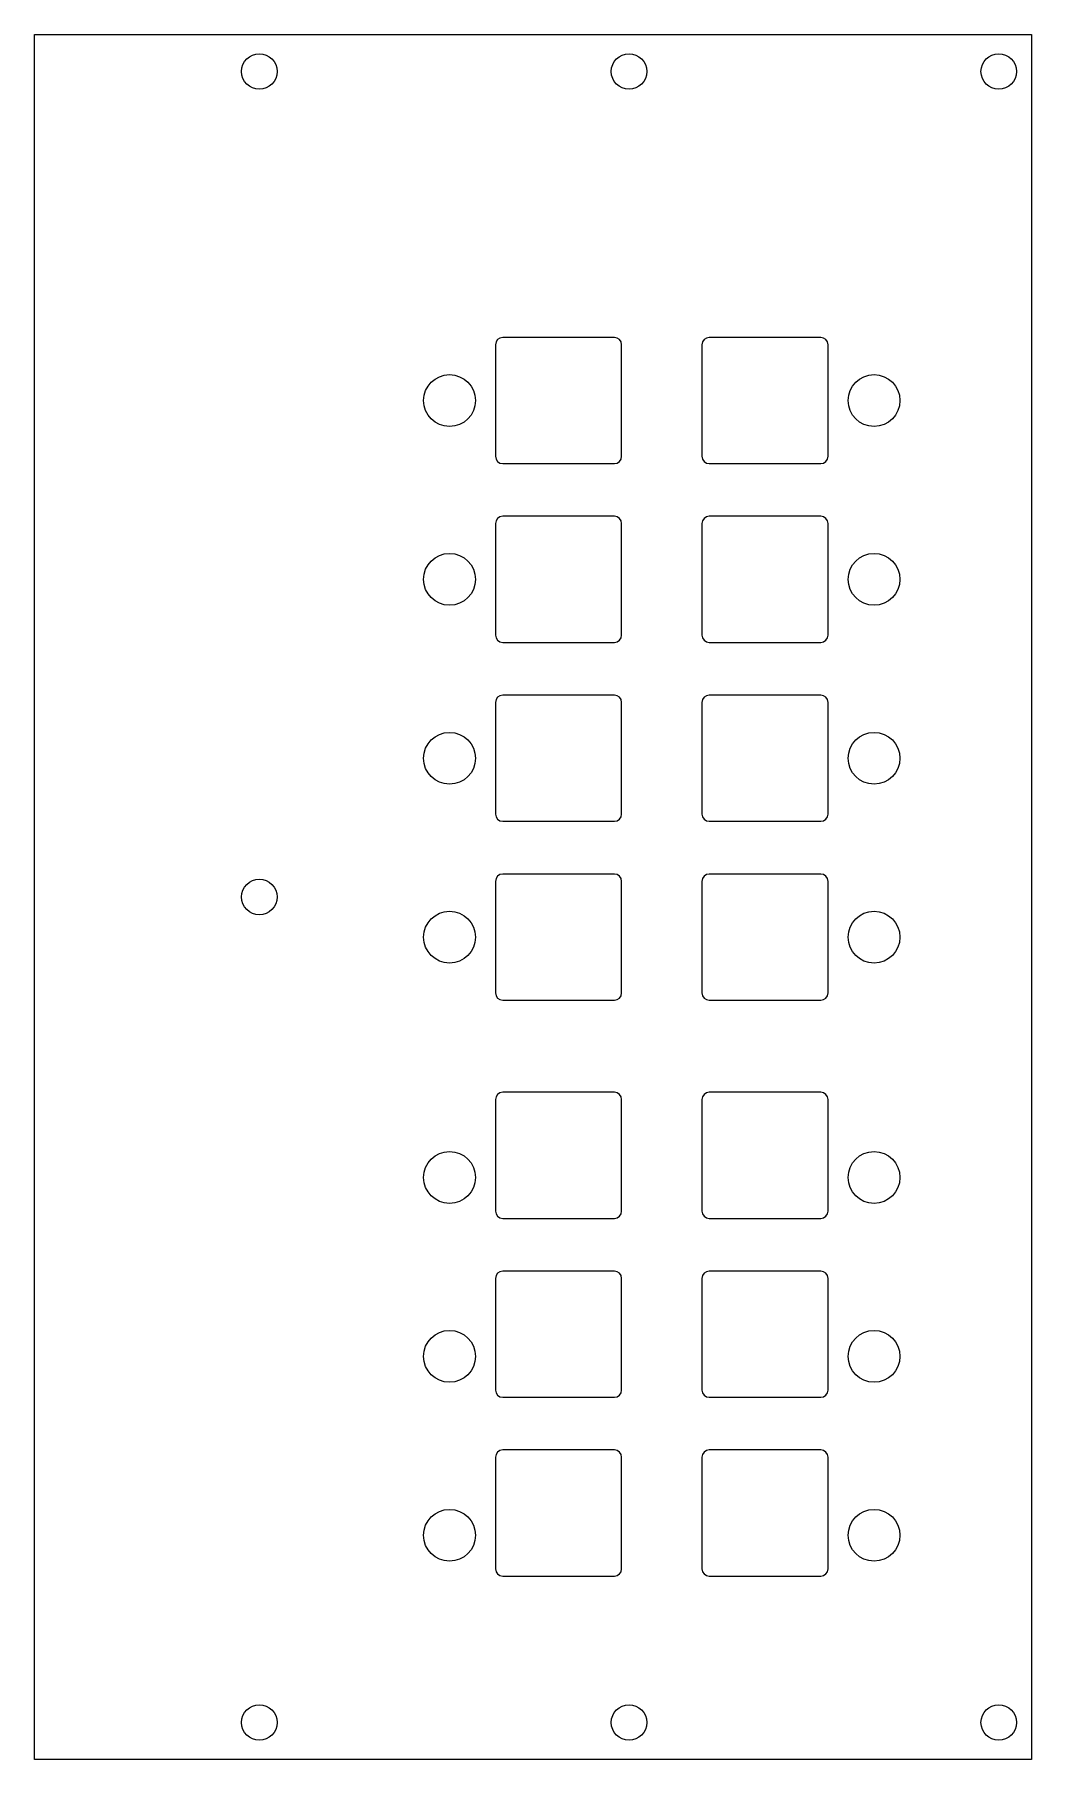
# Model space of a CAD drawing. Extents: x -62 to 40, y -141 to 37.
import ezdxf

# ---------------------------------------------------------------- set-up
doc = ezdxf.new("R2010")
doc.units = 0
doc.layers.get('0').update_dxf_attribs({"linetype": 'CONTINUOUS'})

msp = doc.modelspace()

# ---------------------------------------------------------------- linework, layer by layer
at = {"color": 7, "linetype": 'CONTINUOUS'}
for p, q in [((-62.43, -140.66), (-62.43, 37.14)), ((-62.43, 37.14), (40.31, 37.14)), ((40.31, 37.14), (40.31, -140.66)), ((-2.67, 5.91), (-14.17, 5.91)), ((18.6, 5.91), (7.1, 5.91)), ((-14.92, 5.16), (-14.92, -6.34)), ((-1.92, -6.34), (-1.92, 5.16)), ((6.35, 5.16), (6.35, -6.34)), ((19.35, -6.34), (19.35, 5.16)), ((-14.17, -7.09), (-2.67, -7.09)), ((7.1, -7.09), (18.6, -7.09)), ((-14.92, -13.27), (-14.92, -24.77)), ((-2.67, -12.52), (-14.17, -12.52)), ((-1.92, -24.77), (-1.92, -13.27)), ((6.35, -13.27), (6.35, -24.77)), ((18.6, -12.52), (7.1, -12.52)), ((19.35, -24.77), (19.35, -13.27)), ((-14.17, -25.52), (-2.67, -25.52)), ((7.1, -25.52), (18.6, -25.52)), ((-14.92, -31.71), (-14.92, -43.21)), ((-2.67, -30.96), (-14.17, -30.96)), ((-1.92, -43.21), (-1.92, -31.71)), ((6.35, -31.71), (6.35, -43.21)), ((18.6, -30.96), (7.1, -30.96)), ((19.35, -43.21), (19.35, -31.71)), ((-14.17, -43.96), (-2.67, -43.96)), ((7.1, -43.96), (18.6, -43.96)), ((-2.67, -49.4), (-14.17, -49.4)), ((18.6, -49.4), (7.1, -49.4)), ((-14.92, -50.15), (-14.92, -61.65)), ((-1.92, -61.65), (-1.92, -50.15)), ((6.35, -50.15), (6.35, -61.65)), ((19.35, -61.65), (19.35, -50.15)), ((-14.17, -62.4), (-2.67, -62.4)), ((7.1, -62.4), (18.6, -62.4)), ((-14.92, -72.64), (-14.92, -84.14)), ((-2.67, -71.89), (-14.17, -71.89)), ((-1.92, -84.14), (-1.92, -72.64)), ((6.35, -72.64), (6.35, -84.14)), ((18.6, -71.89), (7.1, -71.89)), ((19.35, -84.14), (19.35, -72.64)), ((-14.17, -84.89), (-2.67, -84.89)), ((7.1, -84.89), (18.6, -84.89)), ((-2.67, -90.33), (-14.17, -90.33)), ((18.6, -90.33), (7.1, -90.33)), ((-14.92, -91.08), (-14.92, -102.58)), ((-1.92, -102.58), (-1.92, -91.08)), ((6.35, -91.08), (6.35, -102.58)), ((19.35, -102.58), (19.35, -91.08)), ((-14.17, -103.33), (-2.67, -103.33)), ((7.1, -103.33), (18.6, -103.33)), ((-14.92, -109.51), (-14.92, -121.01)), ((-2.67, -108.76), (-14.17, -108.76)), ((-1.92, -121.01), (-1.92, -109.51)), ((6.35, -109.51), (6.35, -121.01)), ((18.6, -108.76), (7.1, -108.76)), ((19.35, -121.01), (19.35, -109.51)), ((-14.17, -121.76), (-2.67, -121.76)), ((7.1, -121.76), (18.6, -121.76)), ((40.31, -140.66), (-62.43, -140.66))]:
    msp.add_line(p, q, dxfattribs=at)
for centre, radius in [((-39.26, 33.33), 1.83), ((-1.16, 33.33), 1.83), ((36.94, 33.33), 1.83), ((-19.66, -0.59), 2.67), ((24.09, -0.59), 2.67), ((-19.66, -19.02), 2.67), ((24.09, -19.02), 2.67), ((-19.66, -37.46), 2.67), ((24.09, -37.46), 2.67), ((-39.26, -51.76), 1.83), ((-19.66, -55.9), 2.67), ((24.09, -55.9), 2.67), ((-19.66, -80.67), 2.67), ((24.09, -80.67), 2.67), ((-19.66, -99.11), 2.67), ((24.09, -99.11), 2.67), ((-19.66, -117.55), 2.67), ((24.09, -117.55), 2.67), ((-39.26, -136.85), 1.83), ((-1.16, -136.85), 1.83), ((36.94, -136.85), 1.83)]:
    msp.add_circle(centre, radius, dxfattribs=at)
for centre, start, end in [((-14.17, 5.16), 90, 180), ((-2.67, 5.16), 0, 90), ((7.1, 5.16), 90, 180), ((18.6, 5.16), 0, 90), ((-14.17, -6.34), 180, 270), ((-2.67, -6.34), 270, 0), ((7.1, -6.34), 180, 270), ((18.6, -6.34), 270, 0), ((-14.17, -13.27), 90, 180), ((-2.67, -13.27), 0, 90), ((7.1, -13.27), 90, 180), ((18.6, -13.27), 0, 90), ((-14.17, -24.77), 180, 270), ((-2.67, -24.77), 270, 0), ((7.1, -24.77), 180, 270), ((18.6, -24.77), 270, 0), ((-14.17, -31.71), 90, 180), ((-2.67, -31.71), 0, 90), ((7.1, -31.71), 90, 180), ((18.6, -31.71), 0, 90), ((-14.17, -43.21), 180, 270), ((-2.67, -43.21), 270, 0), ((7.1, -43.21), 180, 270), ((18.6, -43.21), 270, 0), ((-14.17, -50.15), 90, 180), ((-2.67, -50.15), 0, 90), ((7.1, -50.15), 90, 180), ((18.6, -50.15), 0, 90), ((-14.17, -61.65), 180, 270), ((-2.67, -61.65), 270, 0), ((7.1, -61.65), 180, 270), ((18.6, -61.65), 270, 0), ((-14.17, -72.64), 90, 180), ((-2.67, -72.64), 0, 90), ((7.1, -72.64), 90, 180), ((18.6, -72.64), 0, 90), ((-14.17, -84.14), 180, 270), ((-2.67, -84.14), 270, 0), ((7.1, -84.14), 180, 270), ((18.6, -84.14), 270, 0), ((-14.17, -91.08), 90, 180), ((-2.67, -91.08), 0, 90), ((7.1, -91.08), 90, 180), ((18.6, -91.08), 0, 90), ((-14.17, -102.58), 180, 270), ((-2.67, -102.58), 270, 0), ((7.1, -102.58), 180, 270), ((18.6, -102.58), 270, 0), ((-14.17, -109.51), 90, 180), ((-2.67, -109.51), 360, 90), ((7.1, -109.51), 90, 180), ((18.6, -109.51), 0, 90), ((-14.17, -121.01), 180, 270), ((-2.67, -121.01), 270, 0), ((7.1, -121.01), 180, 270), ((18.6, -121.01), 270, 0)]:
    msp.add_arc(centre, 0.75, start, end, dxfattribs=at)

doc.saveas('drawing.dxf')
